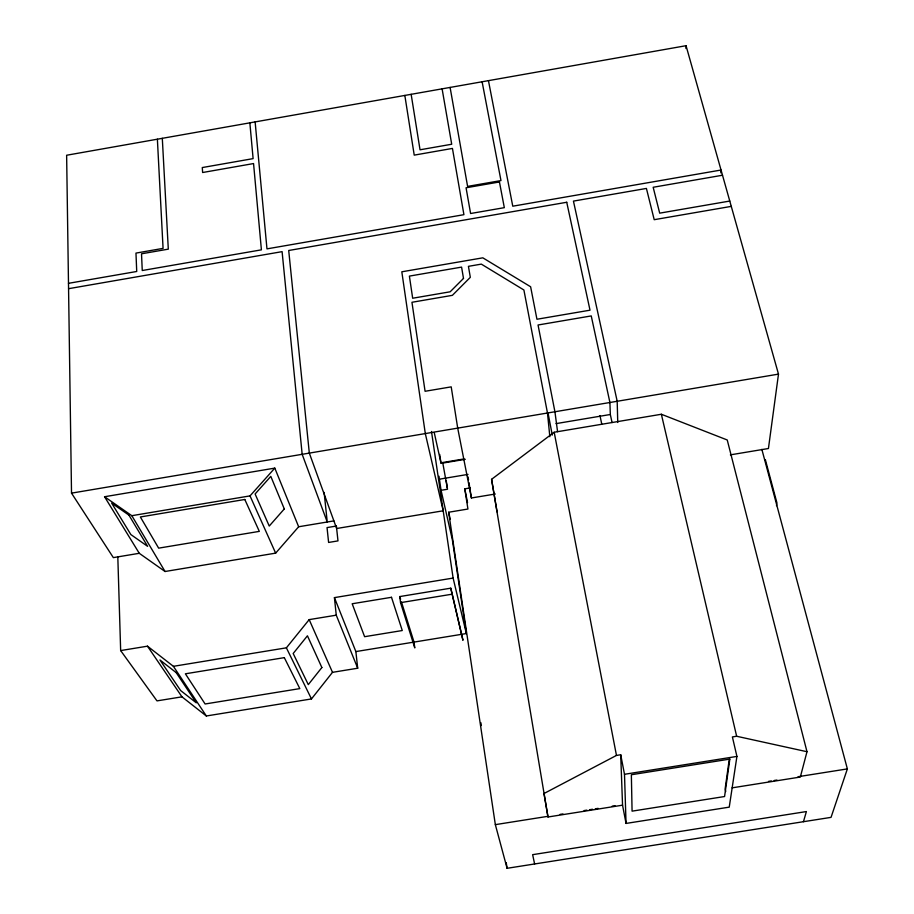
<?xml version="1.0" encoding="UTF-8"?>
<svg xmlns="http://www.w3.org/2000/svg" width="914" height="914" viewBox="0 0 914 914"><rect width="100%" height="100%" fill="white"/><g stroke="black" fill="none" stroke-linecap="round" stroke-linejoin="round"><path stroke-width="1.37" d="M685.957 48.522L686.048 45.7L66.631 155.243L71.521 493.137L113.347 557.62L139.271 553.301L165.057 571.501L275.651 553.141L298.649 526.761L333.884 520.889M720.86 172.849L721.043 170.027L512.765 206.198L488.453 80.649M686.048 45.7L778.488 374.123L768.434 448.511L730.4 454.852M729.246 759.431L725.122 788.953L725.705 791.547M732.091 787.845L800.333 777.037L806.993 751.719L736.65 736.261L732.388 736.935L736.924 756.415L729.235 807.142L626.044 823.434L622.548 805.188L620.709 754.758L616.47 755.432L543.979 793.523L547.989 816.99L622.548 805.188M776.512 505.693L776.934 502.917L765.338 459.628M803.452 821.709L806.388 811.563L532.634 854.67L534.621 863.97M761.853 449.357L847.369 768.903L831.043 817.367L507.087 868.3L495.342 824.645L448.66 512.24L467.934 509.029L464.78 488.841L470.379 487.905M117.803 556.58L120.659 650.574L147.485 646.175L181.966 696.834L206.335 715.982L311.468 698.936L332.502 672.327L357.705 668.225L355.866 651.579L334.421 597.619L453.116 578.071L466.357 633.551L355.866 651.579M147.485 646.175L173.397 666.317L286.379 647.832L309.183 619.623L336.261 615.179L357.705 668.225M274.806 468.117L104.562 496.736L131.822 515.69L250.025 495.891L274.806 468.117L298.649 526.761M547.989 816.99L491.572 479.313L554.181 432.253L661.359 414.259L727.236 439.977L806.993 751.719M68.481 283.329L136.723 271.481L135.969 253.098L163.069 248.38L157.379 139.202M68.561 288.687L282.095 251.647L302.168 454.315L327.246 521.997L324.127 492.406M722.506 175.237L653.167 187.267L659.691 213.156L729.772 201.046M731.269 206.381L654.207 219.691L646.415 188.433L573.444 201.103L617.19 401.28L617.75 422.485M71.521 493.137L778.488 374.123M556.02 423.628L610.324 414.499L609.912 402.503L591.244 315.924L538.049 324.996L554.924 411.757L557.574 431.682M463.844 458.965L440.936 462.804L434.23 432.551M465.283 459.308L441.028 463.375L439.691 454.441M438.549 479.324L468.002 474.4M438.983 476.251L441.062 490.315L447.517 489.23L442.799 463.032M549.84 436.721L547.475 413.014L523.893 289.989L481.324 264.123L468.425 266.34L470.322 277.33L452.384 295.336L411.951 302.283L425.079 391.283L451.208 386.862L457.708 428.129L471.407 497.981L495.331 494.006M336.375 526.041L327.041 527.595L328.606 542.448L337.986 540.894L336.341 525.676M401.44 601.926L414.019 642.085L414.773 647.912L400.549 602.657L399.772 596.568L450.773 588.182L462.907 640.063L450.773 588.182M400.549 602.657L451.665 594.26M181.966 696.834L156.98 700.889L120.659 650.574M626.044 823.434L624.502 774.295L736.924 756.415M495.342 824.645L547.44 816.396M560.111 814.385L562.933 813.94M584.057 810.592L586.868 810.147M589.69 809.701L592.501 809.256M595.322 808.81L598.133 808.364M612.22 806.137L615.031 805.691M768.514 781.39L771.336 780.944M774.147 780.499L776.969 780.053M798.082 776.706L847.369 768.903M173.397 666.317L206.335 715.982M104.562 496.736L139.271 553.301M131.822 515.69L165.057 571.501M286.379 647.832L311.468 698.936M250.025 495.891L275.651 553.141M309.183 619.623L332.502 672.327M399.772 596.568L400.606 599.253M661.359 414.259L736.65 736.261M441.062 490.315L452.339 539.671L466.357 633.551M448.66 512.24L450.214 519.129M610.324 414.499L612.06 422.531M599.961 415.584L601.72 423.913M464.78 488.841L467.545 502.609M620.709 754.758L624.502 774.295M554.181 432.253L616.47 755.432M548 412.831L552.273 435.087M482.112 81.769L500.975 180.584L467.602 186.399L450.099 87.424M442.102 88.841L451.71 144.241L420.029 149.793L411.151 94.313M491.572 479.313L497.09 511.92M468.071 476.959L468.516 479.759M468.962 482.569L471.407 497.981M404.833 95.433L414.225 155.129L452.441 148.422L463.924 214.676L266.968 248.871L255.132 121.905M506.23 862.679L507.087 868.3M446.249 480.798L447.3 487.825M480.901 722.757L481.312 725.533M431.488 431.477L453.116 578.071M334.421 597.619L336.261 615.179M249.853 122.842L253.109 158.625L202.28 167.559L202.634 172.518L253.555 163.56L261.404 249.842L142.253 270.521L141.521 253.795L168.302 249.145L162.304 138.322M729.84 759.088L724.574 796.528L632.077 811.152L631.357 774.741L729.84 759.088M321.865 667.54L308.292 684.62L293.177 653.51L307.435 635.801L321.865 667.54M284.3 508.938L269.242 526.053L255.109 493.983L270.807 476.377L284.3 508.938M463.501 278.427L450.156 291.795L412.671 298.238L409.392 276.108L461.581 267.105L463.501 278.427M499.444 181.966L466.06 187.781L470.596 213.51L504.322 207.661L499.444 181.966M566.737 202.268L288.71 250.493L309.32 453.104L336.649 528.509L443.187 510.789L425.307 433.579L401.817 271.801L482.821 257.828L530.623 286.768L536.941 319.249L590.01 310.189L566.737 202.268M244.803 499.478L140.356 516.97L158.648 548.149L259.325 531.377L244.803 499.478M391.5 597.299L352.176 603.766L364.606 636.692L402.263 630.534L391.5 597.299M284.311 657.646L185.382 673.801L205.113 703.986L299.815 688.608L284.311 657.646M128.943 515.13L111.657 503.111L130.851 534.564L147.611 546.332L128.943 515.13M176.196 672.624L159.95 659.965L180.641 690.55L196.293 702.832L176.196 672.624"/></g></svg>
